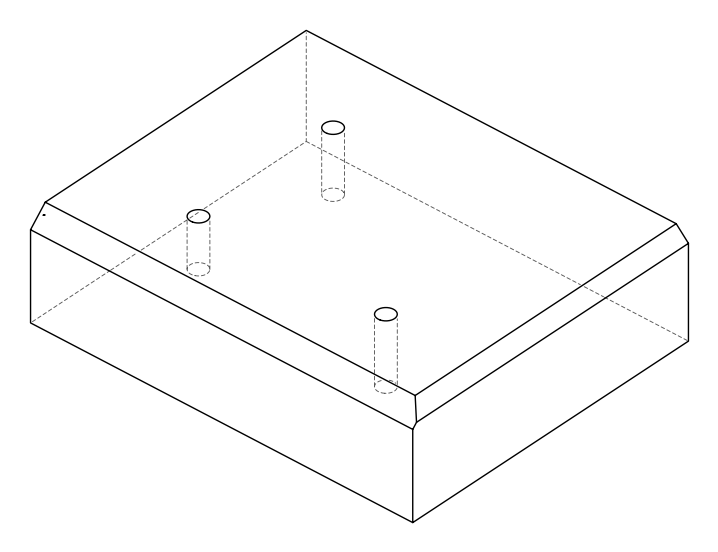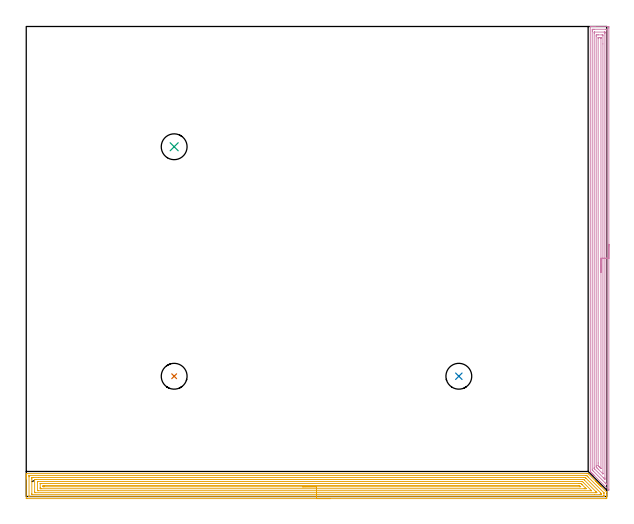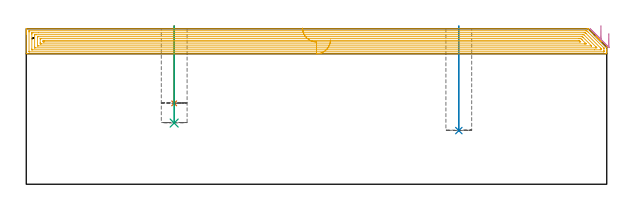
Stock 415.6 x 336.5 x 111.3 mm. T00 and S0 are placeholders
(PLAN: 5 operations, 1 tool changes, 37.3 min)
(1 INDEXABLE_INSERT_DRILL_BLIND_HOLE_FROM_SOLID | STEP1POCKET | NXT0302_008 | 0.22 min | 14271 mm3)
(2 INDEXABLE_INSERT_DRILL_BLIND_HOLE_FROM_SOLID_1 | STEP1POCKET_1 | NXT0302_008 | 0.3 min | 19507 mm3)
(3 INDEXABLE_INSERT_DRILL_BLIND_HOLE_FROM_SOLID_2 | STEP1POCKET_2 | NXT0302_008 | 0.28 min | 18056 mm3)
(4 AREA_MILL | FG_CHAMFER_SURFACE | UGT0205_001 | 13.29 min | 29706 mm3)
(5 AREA_MILL_1 | FG_CHAMFER_SURFACE_1 | UGT0205_001 | 23.24 min | 65440 mm3)
(TOOL NXT0302_008 | Index. Insert Drill 18.5mm [880-D1850L25-05] | D18.5 PA176 FL93 Z2)
(TOOL UGT0205_001 | Chamfer Mill 20 x 3 x 45 deg. | D20 FL50 Z2)
(OP 1 INDEXABLE_INSERT_DRILL_BLIND_HOLE_FROM_SOLID)
G17 G21 G94 G90
T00 M6
G54
G17 G0 G90 X105.9 Y86.1 S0 M3
G43 Z121.3 H1
G94 G81 G98 Z57.9 F250. R113.3
G80
M5
M2
(OP 2 INDEXABLE_INSERT_DRILL_BLIND_HOLE_FROM_SOLID_1)
G17 G21 G94 G90
T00 M6
G54
G17 G0 G90 X309.7 Y86.1 S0 M3
G43 Z121.3 H1
G94 G81 G98 Z38.4 F250. R113.3
G80
M5
M2
(OP 3 INDEXABLE_INSERT_DRILL_BLIND_HOLE_FROM_SOLID_2)
G17 G21 G94 G90
T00 M6
G54
G17 G0 G90 X105.9 Y250.4 S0 M3
G43 Z121.3 H1
G94 G81 G98 Z43.8 F250. R113.3
G80
M5
M2
(OP 4 AREA_MILL)
G17 G21 G94 G90
T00 M6
G54
G17 G0 G90 X417.1 Y180.55 S1061 M3
G43 Z121.3 H0
Z108.
G94 G1 Y180.512 Z107.128 F250.
Y180.398 Z106.264
Y180.209 Z105.412
Y179.947 Z104.58
Y179.613 Z103.774
Y179.21 Z103.
Y178.742 Z102.264
Y178.21 Z101.572
Y177.621 Z100.929
Y176.978 Z100.34
Y176.286 Z99.808
Y175.55 Z99.34
Y174.776 Z98.937
Y173.97 Z98.603
Y173.138 Z98.341
Y172.286 Z98.152
Y171.422 Z98.038
Y170.55 Z98.
Y4.761
X417.097 Y4.615 Z98.002
X417.071 Y4.636 Z98.028
X416.924 Y4.776 Z98.174
X406.646 Y15.053 Z108.452
X406.477 Y15.22 Z108.617
X406.313 Y15.386 Z108.785
X406.199 Y15.5 Z108.899
X406.036 Y15.661 Z109.059
X405.877 Y15.822 Z109.221
X405.752 Y15.946 Z109.345
X405.595 Y16.103 Z109.5
X405.441 Y16.258 Z109.657
X405.306 Y16.393 Z109.792
X405.153 Y16.544 Z109.942
X405.004 Y16.694 Z110.093
X404.859 Y16.84 Z110.239
X404.712 Y16.986 Z110.384
X404.568 Y17.13 Z110.529
X404.412 Y17.287 Z110.686
X404.27 Y17.427 Z110.825
X404.132 Y17.567 Z110.965
X403.965 Y17.734 Z111.133
X403.819 Y17.885 Z111.277
X403.805 Y17.904 Z111.29
X403.8 Y18.181 Z111.3
Y336.324
X403.802 Y336.493 Z111.288
X403.811 Y336.5 Z111.279
X404.17 Z110.93
X404.459 Z110.64
X405.153 Z109.942
X406.383 Z108.714
X406.919 Z108.176
X407.534 Z107.562
X416.015 Z99.082
X416.63 Y336.495 Z98.468
X417.092 Y336.491 Z98.006
X417.095 Y336.349 Z98.003
X417.099 Y335.878 Z98.001
X417.1 Y335.401 Z98.
Y170.55
X415.686 Z99.414
X415.685 Y8.86 Z99.415
X415.684 Y8.797 Z99.416
X415.679 Y8.489 Z99.421
X415.58 Y8.582 Z99.52
X415.355 Y8.797 Z99.745
X414.864 Y9.286 Z100.236
X414.459 Y9.691 Z100.641
X406.036 Y18.114 Z109.064
X405.524 Y18.627 Z109.576
X405.351 Y18.808 Z109.749
X405.221 Y18.945 Z109.879
X405.214 Y19.521 Z109.886
Y333.135
X405.216 Y334.027 Z109.884
X405.217 Y334.09 Z109.883
X405.233 Y334.49 Z109.867
X405.634 Y334.497 Z109.466
X406.036 Y334.499 Z109.064
X406.514 Y334.5 Z108.586
X414.864 Y334.499 Z100.236
X415.345 Y334.497 Z99.755
X415.575 Y334.49 Z99.525
X415.679 Y334.473 Z99.421
X415.685 Y334.153 Z99.415
Y334.09
X415.686 Y170.55 Z99.414
X414.272 Z100.828
X414.271 Y13.265 Z100.829
X414.27 Y12.973 Z100.83
X414.266 Y12.372 Z100.834
X414.265 Y12.356 Z100.835
X414.236 Y12.372 Z100.864
X413.981 Y12.621 Z101.119
X413.334 Y13.265 Z101.766
X406.919 Y19.682 Z108.181
X406.739 Y19.867 Z108.361
X406.65 Y19.961 Z108.45
X406.635 Y19.989 Z108.465
X406.633 Y20.037 Z108.467
X406.631 Y20.121 Z108.469
X406.629 Y20.415 Z108.471
X406.628 Y20.709 Z108.472
X406.629 Y331.703 Z108.471
X406.631 Y332.303 Z108.469
X406.634 Y332.449 Z108.466
X406.635 Y332.479 Z108.465
X406.661 Y332.49 Z108.439
X406.728 Y332.496 Z108.372
X406.919 Y332.499 Z108.181
X413.787 Y332.5 Z101.313
X413.981 Y332.499 Z101.119
X414.176 Y332.497 Z100.924
X414.231 Y332.494 Z100.869
X414.261 Y332.49 Z100.839
X414.265 Y332.477 Z100.835
X414.268 Y332.401 Z100.832
X414.27 Y332.303 Z100.83
X414.271 Y332.009 Z100.829
X414.272 Y331.409 Z100.828
Y170.55
X412.857 Z102.243
Y16.353
X412.855 Y16.272 Z102.245
X412.853 Y16.233 Z102.247
X412.852 Y16.225 Z102.248
X412.801 Y16.248 Z102.299
X409.527 Y19.521 Z105.573
X408.684 Y20.365 Z106.416
X408.637 Y20.415 Z106.463
X408.05 Y21.057 Z107.05
X408.047 Y21.308 Z107.053
X408.043 Y21.957 Z107.057
Y329.622
X408.047 Y330.267 Z107.053
X408.049 Y330.479 Z107.051
X408.251 Y330.49 Z106.849
X408.7 Y330.5 Z106.4
X409.567 Z105.533
X412.231 Z102.869
X412.652 Y330.491 Z102.448
X412.85 Y330.486 Z102.25
X412.852 Y330.371 Z102.248
X412.856 Y329.867 Z102.244
X412.857 Y324.022 Z102.243
Y170.55
X411.443 Z103.657
Y20.303
X411.441 Y20.192 Z103.659
X411.439 Y20.118 Z103.661
X411.436 Y20.076 Z103.664
X411.418 Y20.091 Z103.682
X411.333 Y20.17 Z103.767
X411.084 Y20.415 Z104.016
X410.45 Y21.048 Z104.65
X410.19 Y21.308 Z104.91
X409.567 Y21.935 Z105.533
X409.503 Y22.003 Z105.597
X409.473 Y22.038 Z105.627
X409.464 Y22.092 Z105.636
X409.46 Y22.202 Z105.64
X409.458 Y22.312 Z105.642
X409.457 Y23.989 Z105.643
X409.458 Y328.058 Z105.642
X409.461 Y328.282 Z105.639
X409.464 Y328.43 Z105.636
X409.471 Y328.491 Z105.629
X409.486 Y328.493 Z105.614
X409.567 Y328.496 Z105.533
X409.793 Y328.499 Z105.307
X410.45 Y328.5 Z104.65
X410.676 Z104.424
X411.333 Y328.496 Z103.767
X411.426 Y328.493 Z103.674
X411.434 Y328.491 Z103.666
X411.437 Y328.437 Z103.663
X411.441 Y328.319 Z103.659
X411.442 Y328.17 Z103.658
X411.443 Y327.946 Z103.657
Y170.55
Y169.678 Z103.695
Y168.814 Z103.809
Y167.962 Z103.998
Y167.13 Z104.26
Y166.324 Z104.594
Y165.55 Z104.997
Y164.814 Z105.465
Y164.122 Z105.996
Y163.479 Z106.586
Y162.89 Z107.229
Y162.358 Z107.921
Y161.89 Z108.657
Y161.487 Z109.431
Y161.153 Z110.237
Y160.891 Z111.069
Y160.702 Z111.92
Y160.588 Z112.785
Y160.55 Z113.657
G0 Z121.3
M5
M2
(OP 5 AREA_MILL_1)
G17 G21 G94 G90
T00 M6
G54
G17 G0 G90 X217.8 Y-1.5 S1061 M3
G43 Z121.3 H0
Z103.4
G94 G1 X217.762 Z102.529 F250.
X217.648 Z101.664
X217.459 Z100.812
X217.197 Z99.98
X216.863 Z99.174
X216.46 Z98.4
X215.991 Z97.664
X215.46 Z96.972
X214.871 Z96.329
X214.228 Z95.74
X213.536 Z95.209
X212.8 Z94.74
X212.026 Z94.337
X211.22 Z94.003
X210.388 Z93.741
X209.536 Z93.552
X208.672 Z93.438
X207.8 Z93.4
X0.614
X0.246 Y-1.496 Z93.403
X0.01 Y-1.492 Z93.406
X0. Y-1.251 Z93.646
Y12.605 Z107.5
Y13.214 Z108.108
Y13.769 Z108.666
Y14.101 Z108.997
Y14.656 Z109.552
Y14.987 Z109.882
Y16.007 Z110.906
X0.008 Y16.371 Z111.262
X0.01 Y16.397 Z111.288
X0.167 Y16.4 Z111.3
X401.591
X402.295 Y16.397 Z111.289
X402.374 Y16.328 Z111.225
X402.384 Y16.318 Z111.215
X407.568 Y11.133 Z106.031
X407.705 Y10.997 Z105.893
X407.842 Y10.859 Z105.757
X408.008 Y10.693 Z105.59
X408.148 Y10.554 Z105.449
X408.288 Y10.413 Z105.31
X408.449 Y10.252 Z105.15
X408.592 Y10.11 Z105.006
X408.735 Y9.966 Z104.864
X408.889 Y9.812 Z104.71
X409.035 Y9.667 Z104.562
X409.182 Y9.52 Z104.417
X409.329 Y9.372 Z104.27
X409.479 Y9.224 Z104.119
X409.628 Y9.073 Z103.971
X409.77 Y8.932 Z103.829
X409.922 Y8.78 Z103.675
X410.075 Y8.627 Z103.524
X410.21 Y8.491 Z103.389
X410.366 Y8.337 Z103.232
X410.521 Y8.18 Z103.078
X410.65 Y8.051 Z102.949
X410.809 Y7.893 Z102.788
X410.968 Y7.733 Z102.631
X411.09 Y7.611 Z102.509
X411.253 Y7.45 Z102.345
X411.414 Y7.287 Z102.185
X411.64 Y7.06 Z101.96
X415.373 Y3.328 Z98.227
X415.582 Y3.117 Z98.015
X415.598 Y3.092 Z97.989
X415.6 Y3.016 Z97.915
Y2.989 Z97.888
Y1.354 Z96.25
Y0.799 Z95.696
Y0.467 Z95.364
Y-0.087 Z94.807
Y-0.697 Z94.198
X415.597 Y-0.974 Z93.921
X415.592 Y-1.491 Z93.405
X415.509 Y-1.493 Z93.403
X414.986 Y-1.5 Z93.4
X207.8
Y-0.086 Z94.814
X2.4
X2.177 Y-0.084 Z94.816
X2.067 Y-0.081 Z94.819
X2.019 Y-0.079 Z94.821
X2.01 Y-0.049 Z94.851
X2.006 Y0.055 Z94.955
X2.001 Y0.309 Z95.209
Y14.101 Z109.001
X2.002 Y14.495 Z109.395
X2.01 Y14.894 Z109.794
X2.019 Y14.979 Z109.879
X2.066 Y14.981 Z109.881
X2.177 Y14.984 Z109.884
X2.4 Y14.986 Z109.886
X400.698
X401.145 Y14.981 Z109.881
X401.251 Y14.979 Z109.879
X401.395 Y14.844 Z109.744
X401.591 Y14.657 Z109.557
X402.149 Y14.101 Z109.001
X402.484 Y13.767 Z108.667
X413.2 Y3.049 Z97.949
X413.435 Y2.808 Z97.708
X413.55 Y2.688 Z97.588
X413.59 Y2.628 Z97.528
X413.592 Y2.573 Z97.473
X413.599 Y2.177 Z97.077
Y0.799 Z95.699
X413.598 Y0.405 Z95.305
X413.59 Y0.006 Z94.906
X413.581 Y-0.079 Z94.821
X413.534 Y-0.081 Z94.819
X413.423 Y-0.084 Z94.816
X413.2 Y-0.086 Z94.814
X207.8
Y1.329 Z96.229
X4.546
X4.186 Y1.33 Z96.23
X4.066 Y1.332 Z96.232
X4.025 Y1.335 Z96.235
X4.01 Y1.339 Z96.239
X4.007 Y1.379 Z96.279
X4.003 Y1.502 Z96.402
X4.001 Y1.686 Z96.586
X4. Y1.871 Z96.771
Y12.512 Z107.412
X4.002 Y13.214 Z108.114
X4.005 Y13.394 Z108.294
X4.016 Y13.564 Z108.464
X4.186 Y13.566 Z108.466
X4.72 Y13.57 Z108.47
X8.685 Y13.571 Z108.471
X399.445
X399.805 Y13.57 Z108.47
X400.164 Y13.566 Z108.466
X400.209 Y13.565 Z108.465
X400.239 Y13.55 Z108.45
X400.29 Y13.503 Z108.403
X400.391 Y13.408 Z108.308
X400.587 Y13.214 Z108.114
X400.698 Y13.103 Z108.003
X411.227 Y2.573 Z97.473
X411.414 Y2.384 Z97.284
X411.58 Y2.209 Z97.109
X411.592 Y1.871 Z96.771
X411.596 Y1.686 Z96.586
X411.595 Y1.506 Z96.406
X411.584 Y1.336 Z96.236
X411.414 Y1.334 Z96.234
X410.88 Y1.33 Z96.23
X406.829 Y1.329 Z96.229
X207.8
Y2.743 Z97.643
X6.694
X6.096 Y2.746 Z97.646
X6.028 Y2.748 Z97.648
X6.012 Y2.749 Z97.649
X6.009 Y2.766 Z97.666
X6.005 Y2.817 Z97.717
X6.001 Y3.022 Z97.922
X6. Y3.432 Z98.332
Y11.44 Z106.34
X6.003 Y11.87 Z106.77
X6.007 Y12.084 Z106.984
X6.01 Y12.137 Z107.037
X6.017 Y12.151 Z107.051
X6.041 Y12.152 Z107.052
X6.145 Y12.155 Z107.055
X6.865 Y12.157 Z107.057
X7.036
X398.19
X398.911 Y12.155 Z107.055
X399.086 Y12.154 Z107.054
X399.168 Y12.15 Z107.05
X399.468 Y11.872 Z106.772
X399.694 Y11.654 Z106.554
X399.805 Y11.547 Z106.447
X407.842 Y3.509 Z98.409
X407.889 Y3.46 Z98.36
X408.557 Y2.75 Z97.65
X407.842 Y2.744 Z97.644
X407.67 Y2.743 Z97.643
X207.8
Y4.157 Z99.057
X8.651 Y4.158 Z99.058
X8.46 Y4.159 Z99.059
X8.08 Y4.164 Z99.064
X8.009 Y4.172 Z99.072
X8.006 Y4.198 Z99.098
X8.003 Y4.254 Z99.154
X8.001 Y4.346 Z99.246
X8. Y10.313 Z105.213
X8.003 Y10.554 Z105.454
X8.008 Y10.715 Z105.615
X8.009 Y10.73 Z105.63
X8.042 Y10.736 Z105.636
X8.143 Y10.74 Z105.64
X8.27 Y10.742 Z105.642
X8.461 Y10.743 Z105.643
X8.651
X397.828
X398.018 Y10.742 Z105.642
X398.082 Y10.74 Z105.64
X398.131 Y10.736 Z105.636
X398.158 Y10.732 Z105.632
X398.178 Y10.714 Z105.614
X398.345 Y10.554 Z105.454
X398.911 Y9.99 Z104.89
X404.554 Y4.346 Z99.246
X404.647 Y4.25 Z99.15
X404.716 Y4.174 Z99.074
X404.724 Y4.163 Z99.063
X404.705 Y4.162 Z99.062
X404.651 Y4.159 Z99.059
X404.46 Y4.157 Z99.057
X404.27
X207.8
Y5.571 Z100.471
X10.989 Y5.572 Z100.472
X10.437 Y5.575 Z100.475
X10.09 Y5.578 Z100.478
X10.01 Y5.588 Z100.488
X10.004 Y5.663 Z100.563
X10.001 Y6.12 Z101.02
X10. Y6.554 Z101.454
X10.001 Y9.214 Z104.114
X10.004 Y9.276 Z104.176
X10.01 Y9.313 Z104.213
X10.013 Y9.322 Z104.222
X10.024 Y9.324 Z104.224
X10.161 Y9.327 Z104.227
X10.437 Y9.328 Z104.228
X10.778 Y9.329 Z104.229
X395.68
X396.232 Y9.328 Z104.228
X396.576 Y9.326 Z104.226
X397.125 Y9.32 Z104.22
X397.67 Y8.78 Z103.68
X398.018 Y8.434 Z103.334
X400.332 Y6.12 Z101.02
X400.698 Y5.751 Z100.651
X400.857 Y5.584 Z100.484
X400.698 Y5.578 Z100.478
X400.354 Y5.574 Z100.474
X399.805 Y5.572 Z100.472
X399.464 Y5.571 Z100.471
X207.8
Y6.985 Z101.885
X13.138
X12.243 Y6.987 Z101.887
X12.223 Y6.988 Z101.888
X12.01 Y7.007 Z101.907
X12.005 Y7.223 Z102.123
X12.01 Y7.893 Z102.793
X12.204 Y7.912 Z102.812
X12.223 Y7.913 Z102.813
X13.095 Y7.915 Z102.815
X395.339 Y7.914 Z102.814
X396.097 Y7.893 Z102.793
X396.232 Y7.764 Z102.664
X396.984 Y7.007 Z101.907
X396.253 Y6.986 Z101.886
X396.232
X207.8 Y6.985 Z101.885
X206.928 Z101.923
X206.063 Z102.037
X205.212 Z102.226
X204.38 Z102.488
X203.574 Z102.822
X202.8 Z103.225
X202.064 Z103.694
X201.372 Z104.225
X200.729 Z104.814
X200.14 Z105.457
X199.608 Z106.15
X199.14 Z106.885
X198.737 Z107.659
X198.403 Z108.465
X198.141 Z109.297
X197.952 Z110.149
X197.838 Z111.014
X197.8 Z111.885
G0 Z121.3
M5
M2
